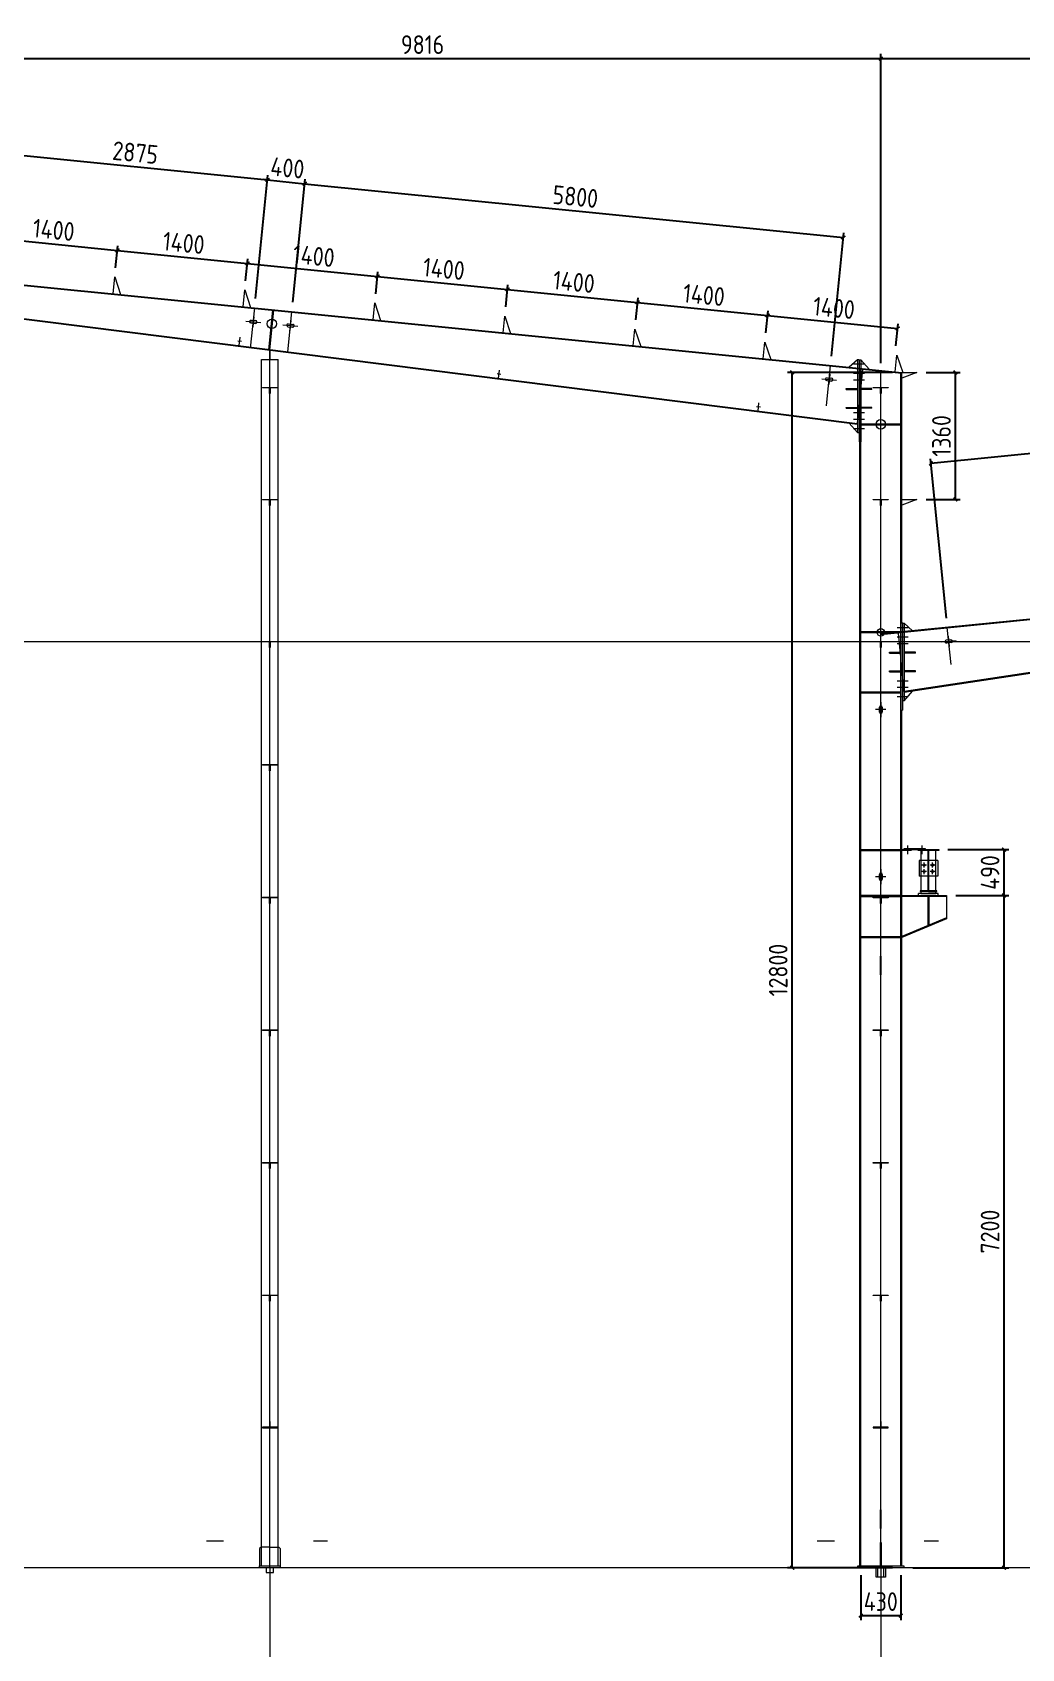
# Model space of a CAD drawing. Extents: x 485428 to 797698, y 56414 to 211814.
# Drawn here: x 633189 to 643786, y 92031 to 109339 of the extents above; entities that cross this region are included whole.
import ezdxf

# ---------------------------------------------------------------- set-up
doc = ezdxf.new("R2010")
doc.units = 0
doc.header["$LTSCALE"] = 1000
doc.header["$MEASUREMENT"] = 0
doc.layers.add('AXIS', color=3, linetype='Continuous')
doc.layers.add('DOTE', color=1, linetype='Continuous')
doc.styles.get("Standard").update_dxf_attribs({"font": 'gbenor.shx', "bigfont": 'gbcbig.shx'})
doc.dimstyles.get("Standard").update_dxf_attribs({"dimscale": 100, "dimtxt": 2, "dimasz": 0.4, "dimexe": 0.5, "dimexo": 1, "dimgap": 0.5, "dimtad": 1, "dimdec": 0, "dimzin": 0, "dimdsep": 46, "dimtxsty": 'Standard', "dimblk": 'ARCHTICK', "dimcen": 0.09, "dimadec": 0, "dimazin": 0, "dimtfac": 1, "dimtdec": 0, "dimtix": 1, "dimtmove": 2, "dimatfit": 3, "dimfxl": 1, "dimtolj": 1, "dimtzin": 0, "dimarcsym": 0})

# ---------------------------------------------------------------- blocks, each defined once
blk = doc.blocks.new('_ArchTick')
at = {"color": 0, "linetype": 'ByBlock', "const_width": 0.4}
blk.add_lwpolyline([(-0.5, -0.5), (0.5, 0.5)], dxfattribs=at)
blk = doc.blocks.new('*D115')
at = {"color": 3, "lineweight": -2}
for p, q in [((632461, 106799), (632461, 109107)), ((632461, 109057), (642277, 109057)), ((642277, 105797), (642277, 109107))]:
    blk.add_line(p, q, dxfattribs=at)
at = {"layer": 'Defpoints', "color": 0}
for p in [(642277, 109057), (632461, 106699), (642277, 105697)]:
    blk.add_point(p, dxfattribs=at)
at = {"color": 3, "lineweight": -2, "xscale": 40, "yscale": 40, "zscale": 40, "rotation": 180}
blk.add_blockref('_ArchTick', (632461, 109057), dxfattribs=at)
at = {"color": 3, "lineweight": -2, "xscale": 40, "yscale": 40, "zscale": 40}
blk.add_blockref('_ArchTick', (642277, 109057), dxfattribs=at)
at = {"color": 0, "lineweight": 15, "insert": (637369, 109207), "char_height": 200, "attachment_point": 5}
blk.add_mtext('\\A1;9816', dxfattribs=at)
blk = doc.blocks.new('*D116')
at = {"color": 3, "lineweight": -2}
for p, q in [((642277, 105797), (642277, 109107)), ((642277, 109057), (647303, 109057)), ((647303, 104197), (647303, 109107))]:
    blk.add_line(p, q, dxfattribs=at)
at = {"layer": 'Defpoints', "color": 0}
for p in [(647303, 109057), (642277, 105697), (647303, 104097)]:
    blk.add_point(p, dxfattribs=at)
at = {"color": 3, "lineweight": -2, "xscale": 40, "yscale": 40, "zscale": 40, "rotation": 180}
blk.add_blockref('_ArchTick', (642277, 109057), dxfattribs=at)
at = {"color": 3, "lineweight": -2, "xscale": 40, "yscale": 40, "zscale": 40}
blk.add_blockref('_ArchTick', (647303, 109057), dxfattribs=at)
at = {"color": 0, "lineweight": 15, "insert": (644790, 109207), "char_height": 200, "attachment_point": 5}
blk.add_mtext('\\A1;5026', dxfattribs=at)
blk = doc.blocks.new('*D216')
at = {"color": 3, "lineweight": -2}
for p, q in [((648055, 103573), (647884, 105280)), ((647889, 105230), (642814, 104723)), ((642980, 103065), (642809, 104773))]:
    blk.add_line(p, q, dxfattribs=at)
at = {"layer": 'Defpoints', "color": 0}
for p in [(642814, 104723), (648065, 103473), (642990, 102966)]:
    blk.add_point(p, dxfattribs=at)
at = {"color": 3, "lineweight": -2, "xscale": 40, "yscale": 40, "zscale": 40}
for p, rotation in [((647889, 105230), 5.710593137993198), ((642814, 104723), 185.7105931379932)]:
    blk.add_blockref('_ArchTick', p, dxfattribs=dict(at, rotation=rotation))
at = {"color": 0, "lineweight": 15, "insert": (645337, 105126), "char_height": 200, "attachment_point": 5, "rotation": 5.7106}
blk.add_mtext('\\A1;5100', dxfattribs=at)
blk = doc.blocks.new('*D237')
at = {"color": 3, "lineweight": -2}
for p, q in [((632688, 106958), (632712, 107193)), ((632707, 107143), (634100, 107004)), ((634081, 106818), (634105, 107054))]:
    blk.add_line(p, q, dxfattribs=at)
at = {"layer": 'Defpoints', "color": 0}
for p in [(634100, 107004), (632678, 106858), (634071, 106719)]:
    blk.add_point(p, dxfattribs=at)
at = {"color": 3, "lineweight": -2, "xscale": 40, "yscale": 40, "zscale": 40}
for p, rotation in [((632707, 107143), 174.2894068624248), ((634100, 107004), 354.2894068624249)]:
    blk.add_blockref('_ArchTick', p, dxfattribs=dict(at, rotation=rotation))
at = {"color": 0, "lineweight": 15, "insert": (633418, 107223), "char_height": 200, "attachment_point": 5, "rotation": 354.2894}
blk.add_mtext('\\A1;1400', dxfattribs=at)
blk = doc.blocks.new('*D238')
at = {"color": 3, "lineweight": -2}
for p, q in [((634081, 106818), (634105, 107054)), ((634100, 107004), (635493, 106865)), ((635474, 106679), (635498, 106914))]:
    blk.add_line(p, q, dxfattribs=at)
at = {"layer": 'Defpoints', "color": 0}
for p in [(635493, 106865), (634071, 106719), (635464, 106580)]:
    blk.add_point(p, dxfattribs=at)
at = {"color": 3, "lineweight": -2, "xscale": 40, "yscale": 40, "zscale": 40}
for p, rotation in [((634100, 107004), 174.2894068624248), ((635493, 106865), 354.2894068624249)]:
    blk.add_blockref('_ArchTick', p, dxfattribs=dict(at, rotation=rotation))
at = {"color": 0, "lineweight": 15, "insert": (634811, 107083), "char_height": 200, "attachment_point": 5, "rotation": 354.2894}
blk.add_mtext('\\A1;1400', dxfattribs=at)
blk = doc.blocks.new('*D239')
at = {"color": 3, "lineweight": -2}
for p, q in [((635474, 106679), (635498, 106914)), ((635493, 106865), (636886, 106725)), ((636867, 106540), (636891, 106775))]:
    blk.add_line(p, q, dxfattribs=at)
at = {"layer": 'Defpoints', "color": 0}
for p in [(636886, 106725), (635464, 106580), (636857, 106440)]:
    blk.add_point(p, dxfattribs=at)
at = {"color": 3, "lineweight": -2, "xscale": 40, "yscale": 40, "zscale": 40}
for p, rotation in [((635493, 106865), 174.2894068624248), ((636886, 106725), 354.2894068624249)]:
    blk.add_blockref('_ArchTick', p, dxfattribs=dict(at, rotation=rotation))
at = {"color": 0, "lineweight": 15, "insert": (636204, 106944), "char_height": 200, "attachment_point": 5, "rotation": 354.2894}
blk.add_mtext('\\A1;1400', dxfattribs=at)
blk = doc.blocks.new('*D240')
at = {"color": 3, "lineweight": -2}
for p, q in [((636867, 106540), (636891, 106775)), ((636886, 106725), (638279, 106586)), ((638260, 106400), (638284, 106636))]:
    blk.add_line(p, q, dxfattribs=at)
at = {"layer": 'Defpoints', "color": 0}
for p in [(638279, 106586), (636857, 106440), (638250, 106301)]:
    blk.add_point(p, dxfattribs=at)
at = {"color": 3, "lineweight": -2, "xscale": 40, "yscale": 40, "zscale": 40}
for p, rotation in [((636886, 106725), 174.2894068624248), ((638279, 106586), 354.2894068624249)]:
    blk.add_blockref('_ArchTick', p, dxfattribs=dict(at, rotation=rotation))
at = {"color": 0, "lineweight": 15, "insert": (637597, 106805), "char_height": 200, "attachment_point": 5, "rotation": 354.2894}
blk.add_mtext('\\A1;1400', dxfattribs=at)
blk = doc.blocks.new('*D241')
at = {"color": 3, "lineweight": -2}
for p, q in [((639653, 106261), (639677, 106496)), ((639672, 106447), (641065, 106307)), ((641046, 106122), (641070, 106357))]:
    blk.add_line(p, q, dxfattribs=at)
at = {"layer": 'Defpoints', "color": 0}
for p in [(641065, 106307), (639643, 106162), (641037, 106022)]:
    blk.add_point(p, dxfattribs=at)
at = {"color": 3, "lineweight": -2, "xscale": 40, "yscale": 40, "zscale": 40}
for p, rotation in [((639672, 106447), 174.2894068624248), ((641065, 106307), 354.2894068624249)]:
    blk.add_blockref('_ArchTick', p, dxfattribs=dict(at, rotation=rotation))
at = {"color": 0, "lineweight": 15, "insert": (640383, 106526), "char_height": 200, "attachment_point": 5, "rotation": 354.2894}
blk.add_mtext('\\A1;1400', dxfattribs=at)
blk = doc.blocks.new('*D242')
at = {"color": 3, "lineweight": -2}
for p, q in [((641046, 106122), (641070, 106357)), ((641065, 106307), (642458, 106168)), ((642440, 105983), (642463, 106218))]:
    blk.add_line(p, q, dxfattribs=at)
at = {"layer": 'Defpoints', "color": 0}
for p in [(642458, 106168), (641037, 106022), (642430, 105883)]:
    blk.add_point(p, dxfattribs=at)
at = {"color": 3, "lineweight": -2, "xscale": 40, "yscale": 40, "zscale": 40}
for p, rotation in [((641065, 106307), 174.2894068624248), ((642458, 106168), 354.2894068624249)]:
    blk.add_blockref('_ArchTick', p, dxfattribs=dict(at, rotation=rotation))
at = {"color": 0, "lineweight": 15, "insert": (641776, 106387), "char_height": 200, "attachment_point": 5, "rotation": 354.2894}
blk.add_mtext('\\A1;1400', dxfattribs=at)
blk = doc.blocks.new('*D229')
at = {"color": 3, "lineweight": -2}
for p, q in [((632738, 106953), (632852, 108094)), ((632847, 108044), (635708, 107758)), ((635581, 106488), (635713, 107808))]:
    blk.add_line(p, q, dxfattribs=at)
at = {"layer": 'Defpoints', "color": 0}
for p in [(635708, 107758), (632728, 106853), (635571, 106388)]:
    blk.add_point(p, dxfattribs=at)
at = {"color": 3, "lineweight": -2, "xscale": 40, "yscale": 40, "zscale": 40}
for p, rotation in [((632847, 108044), 174.2894068620063), ((635708, 107758), 354.2894068620063)]:
    blk.add_blockref('_ArchTick', p, dxfattribs=dict(at, rotation=rotation))
at = {"color": 0, "lineweight": 15, "insert": (634292, 108050), "char_height": 200, "attachment_point": 5, "rotation": 354.2894}
blk.add_mtext('\\A1;2875', dxfattribs=at)
blk = doc.blocks.new('*D230')
at = {"color": 3, "lineweight": -2}
for p, q in [((635581, 106488), (635713, 107808)), ((635708, 107758), (635668, 107762)), ((635708, 107758), (636106, 107718)), ((635979, 106448), (636111, 107768)), ((636106, 107718), (636145, 107714))]:
    blk.add_line(p, q, dxfattribs=at)
at = {"layer": 'Defpoints', "color": 0}
for p in [(636106, 107718), (635571, 106388), (635969, 106348)]:
    blk.add_point(p, dxfattribs=at)
at = {"color": 3, "lineweight": -2, "xscale": 40, "yscale": 40, "zscale": 40}
for p, rotation in [((635708, 107758), 354.2894068620063), ((636106, 107718), 174.2894068620063)]:
    blk.add_blockref('_ArchTick', p, dxfattribs=dict(at, rotation=rotation))
at = {"color": 0, "lineweight": 15, "insert": (635922, 107887), "char_height": 200, "attachment_point": 5, "rotation": 354.2894}
blk.add_mtext('\\A1;400', dxfattribs=at)
blk = doc.blocks.new('*D231')
at = {"color": 3, "lineweight": -2}
for p, q in [((635979, 106448), (636111, 107768)), ((636106, 107718), (641877, 107141)), ((641750, 105871), (641882, 107191))]:
    blk.add_line(p, q, dxfattribs=at)
at = {"layer": 'Defpoints', "color": 0}
for p in [(641877, 107141), (635969, 106348), (641740, 105771)]:
    blk.add_point(p, dxfattribs=at)
at = {"color": 3, "lineweight": -2, "xscale": 40, "yscale": 40, "zscale": 40}
for p, rotation in [((636106, 107718), 174.2894068620063), ((641877, 107141), 354.2894068620063)]:
    blk.add_blockref('_ArchTick', p, dxfattribs=dict(at, rotation=rotation))
at = {"color": 0, "lineweight": 15, "insert": (639006, 107579), "char_height": 200, "attachment_point": 5, "rotation": 354.2894}
blk.add_mtext('\\A1;5800', dxfattribs=at)
blk = doc.blocks.new('*D251')
at = {"color": 3, "lineweight": -2}
for p, q in [((638260, 106400), (638284, 106636)), ((638279, 106586), (639672, 106447)), ((639653, 106261), (639677, 106496))]:
    blk.add_line(p, q, dxfattribs=at)
at = {"layer": 'Defpoints', "color": 0}
for p in [(639672, 106447), (638250, 106301), (639643, 106162)]:
    blk.add_point(p, dxfattribs=at)
at = {"color": 3, "lineweight": -2, "xscale": 40, "yscale": 40, "zscale": 40}
for p, rotation in [((638279, 106586), 174.2894068624248), ((639672, 106447), 354.2894068624249)]:
    blk.add_blockref('_ArchTick', p, dxfattribs=dict(at, rotation=rotation))
at = {"color": 0, "lineweight": 15, "insert": (638990, 106666), "char_height": 200, "attachment_point": 5, "rotation": 354.2894}
blk.add_mtext('\\A1;1400', dxfattribs=at)
blk = doc.blocks.new('*D254')
at = {"color": 3, "lineweight": -2}
for p, q in [((642402, 105697), (641278, 105697)), ((641328, 92897), (641328, 105697)), ((642402, 92897), (641278, 92897))]:
    blk.add_line(p, q, dxfattribs=at)
at = {"layer": 'Defpoints', "color": 0}
for p in [(641328, 105697), (642502, 105697), (642502, 92897)]:
    blk.add_point(p, dxfattribs=at)
at = {"color": 3, "lineweight": -2, "xscale": 40, "yscale": 40, "zscale": 40}
for p, rotation in [((641328, 105697), 90), ((641328, 92897), 270)]:
    blk.add_blockref('_ArchTick', p, dxfattribs=dict(at, rotation=rotation))
at = {"color": 0, "lineweight": 15, "insert": (641178, 99297), "char_height": 200, "attachment_point": 5, "rotation": 90}
blk.add_mtext('\\A1;12800', dxfattribs=at)
blk = doc.blocks.new('*D252')
at = {"color": 3, "lineweight": -2}
for p, q in [((643082, 100097), (643648, 100097)), ((643598, 92897), (643598, 100097)), ((642622, 92897), (643648, 92897))]:
    blk.add_line(p, q, dxfattribs=at)
at = {"layer": 'Defpoints', "color": 0}
for p in [(642982, 100097), (643598, 100097), (642522, 92897)]:
    blk.add_point(p, dxfattribs=at)
at = {"color": 3, "lineweight": -2, "xscale": 40, "yscale": 40, "zscale": 40}
for p, rotation in [((643598, 100097), 90), ((643598, 92897), 270)]:
    blk.add_blockref('_ArchTick', p, dxfattribs=dict(at, rotation=rotation))
at = {"color": 0, "lineweight": 15, "insert": (643448, 96497), "char_height": 200, "attachment_point": 5, "rotation": 90}
blk.add_mtext('\\A1;7200', dxfattribs=at)
blk = doc.blocks.new('*D253')
at = {"color": 3, "lineweight": -2}
for p, q in [((642997, 100587), (643648, 100587)), ((643598, 100097), (643598, 100587)), ((643082, 100097), (643648, 100097))]:
    blk.add_line(p, q, dxfattribs=at)
at = {"layer": 'Defpoints', "color": 0}
for p in [(642897, 100587), (643598, 100587), (642982, 100097)]:
    blk.add_point(p, dxfattribs=at)
at = {"color": 3, "lineweight": -2, "xscale": 40, "yscale": 40, "zscale": 40}
for p, rotation in [((643598, 100587), 90), ((643598, 100097), 270)]:
    blk.add_blockref('_ArchTick', p, dxfattribs=dict(at, rotation=rotation))
at = {"color": 0, "lineweight": 15, "insert": (643448, 100342), "char_height": 200, "attachment_point": 5, "rotation": 90}
blk.add_mtext('\\A1;490', dxfattribs=at)
blk = doc.blocks.new('*D381')
at = {"color": 0, "lineweight": -2}
for p, q in [((642062, 92817), (642062, 92335)), ((642492, 92817), (642492, 92335)), ((642062, 92385), (642492, 92385))]:
    blk.add_line(p, q, dxfattribs=at)
at = {"layer": 'Defpoints', "color": 0}
for p in [(642062, 92917), (642492, 92917), (642492, 92385)]:
    blk.add_point(p, dxfattribs=at)
at = {"color": 0, "lineweight": -2, "xscale": 40, "yscale": 40, "zscale": 40, "rotation": 180}
blk.add_blockref('_ArchTick', (642062, 92385), dxfattribs=at)
at = {"color": 0, "lineweight": -2, "xscale": 40, "yscale": 40, "zscale": 40}
blk.add_blockref('_ArchTick', (642492, 92385), dxfattribs=at)
at = {"color": 0, "lineweight": 15, "insert": (642277, 92535), "char_height": 200, "attachment_point": 5}
blk.add_mtext('\\A1;430', dxfattribs=at)
blk = doc.blocks.new('*D3279')
at = {"color": 3, "lineweight": -2}
for p, q in [((642762, 105697), (643127, 105697)), ((643077, 104337), (643077, 105697)), ((642762, 104337), (643127, 104337))]:
    blk.add_line(p, q, dxfattribs=at)
at = {"layer": 'Defpoints', "color": 0}
for p in [(642662, 105697), (643077, 105697), (642662, 104337)]:
    blk.add_point(p, dxfattribs=at)
at = {"color": 3, "lineweight": -2, "xscale": 40, "yscale": 40, "zscale": 40}
for p, rotation in [((643077, 105697), 90), ((643077, 104337), 270)]:
    blk.add_blockref('_ArchTick', p, dxfattribs=dict(at, rotation=rotation))
at = {"color": 0, "lineweight": 15, "insert": (642927, 105017), "char_height": 200, "attachment_point": 5, "rotation": 90}
blk.add_mtext('\\A1;1360', dxfattribs=at)

msp = doc.modelspace()

# ---------------------------------------------------------------- linework, layer by layer
at = {"lineweight": 15}
for p, q in [((632460.5, 106691), (642044.3, 105734.7)), ((632461.3, 106699), (642044.3, 105742.8)), ((632381.1, 106365.9), (642027.3, 105149.5)), ((632479.3, 106345.4), (642026.3, 105141.6)), ((635560.9, 106293.5), (635549.9, 106184.1)), ((635475.8, 106246.8), (635635, 106230.8)), ((635529, 106226.4), (635578.8, 106221.4)), ((635532, 106256.2), (635581.7, 106251.2)), ((635873.8, 106207), (636033, 106191)), ((635927, 106186.6), (635976.8, 106181.6)), ((635930, 106216.4), (635979.8, 106211.4)), ((635958.9, 106253.7), (635947.9, 106144.3)), ((635389.9, 106036.1), (635429.6, 106031)), ((635643.3, 105835.1), (635823.3, 105835.1)), ((638168.7, 105684.9), (638208.4, 105679.9)), ((641645, 105629.8), (641804.2, 105613.9)), ((641698.2, 105609.4), (641748, 105604.5)), ((641701.2, 105639.3), (641751, 105634.3)), ((641730.1, 105676.6), (641719.1, 105567.2)), ((642042.3, 105743), (642502.3, 105697)), ((642042.3, 105734.9), (642502.3, 105688.9)), ((640947.6, 105333.7), (640987.3, 105328.7)), ((647270.4, 103395), (642277.3, 102897)), ((647271.4, 103385), (642278.3, 102887)), ((647304.3, 103006.4), (642526.8, 102278.7)), ((647305.3, 102996.5), (642528.3, 102268.8)), ((629269.3, 102817), (666274.7, 102817)), ((643084.3, 102824.3), (642925.1, 102808.4)), ((643028.1, 102833.8), (642978.4, 102828.8)), ((642999.3, 102871.1), (643010.2, 102761.6)), ((643031.1, 102803.9), (642981.4, 102798.9)), ((642277.3, 102165.7), (642277.3, 102005.7)), ((642332.3, 102085.7), (642222.3, 102085.7)), ((642262.3, 102085.7), (642262.3, 102110.7)), ((642262.3, 102060.7), (642262.3, 102085.7)), ((642292.3, 102110.7), (642292.3, 102060.7)), ((642062.3, 100587), (642502.3, 100587)), ((642062.3, 100577), (642502.3, 100577)), ((642502.3, 100587), (642602.3, 100587)), ((642602.3, 100577), (642502.3, 100577)), ((642757.3, 100597), (642522.3, 100597)), ((642522.3, 100597), (642522.3, 100587)), ((642522.3, 100587), (642752.3, 100587)), ((642562.3, 100631), (642562.3, 100537)), ((642602.3, 100587), (642602.3, 100577)), ((642677.3, 100577), (642677.3, 100587)), ((642677.3, 100587), (642787.3, 100587)), ((642897.3, 100577), (642677.3, 100577)), ((642707.3, 100582), (642707.3, 100117)), ((642707.3, 100582), (642867.3, 100582)), ((642717.3, 100631), (642717.3, 100537)), ((642717.3, 100587), (642717.3, 100597)), ((642757.3, 100587), (642757.3, 100597)), ((642784.3, 100145), (642784.3, 100577)), ((642787.3, 100587), (642897.3, 100587)), ((642790.3, 100145), (642790.3, 100577)), ((642867.3, 100117), (642867.3, 100582)), ((642897.3, 100587), (642897.3, 100577)), ((642887.3, 100472), (642687.3, 100472)), ((642687.3, 100472), (642687.3, 100302)), ((642768.2, 100422), (642716.2, 100422)), ((642742.2, 100396), (642742.2, 100448)), ((642858.3, 100422), (642806.3, 100422)), ((642832.3, 100396), (642832.3, 100448)), ((642887.3, 100472), (642887.3, 100302)), ((642332.3, 100297), (642222.3, 100297)), ((642262.3, 100297), (642262.3, 100322)), ((642262.3, 100272), (642262.3, 100297)), ((642277.3, 100377), (642277.3, 100217)), ((642292.3, 100322), (642292.3, 100272)), ((642887.3, 100302), (642687.3, 100302)), ((642768.2, 100352), (642716.2, 100352)), ((642742.2, 100326), (642742.2, 100378)), ((642858.2, 100352), (642806.2, 100352)), ((642832.2, 100326), (642832.2, 100378)), ((642502.3, 100097), (642062.3, 100097)), ((642062.3, 100097), (642492.3, 100097)), ((642062.3, 100087), (642492.3, 100087)), ((642062.3, 100085), (642492.3, 100085)), ((642502.3, 100097), (642982.3, 100097)), ((642502.3, 100087), (642982.3, 100087)), ((642892.3, 100117), (642682.3, 100117)), ((642682.3, 100097), (642682.3, 100117)), ((642877.3, 100145), (642697.3, 100145)), ((642697.3, 100145), (642697.3, 100137)), ((642867.3, 100137), (642697.3, 100137)), ((642707.3, 100117), (642867.3, 100117)), ((642782.3, 100087), (642782.3, 99774.5)), ((642787.3, 100137), (642877.3, 100137)), ((642792.3, 100087), (642792.3, 99778.6)), ((642877.3, 100137), (642877.3, 100145)), ((642892.3, 100097), (642892.3, 100117)), ((642982.3, 100097), (642982.3, 99847)), ((642982.3, 99857.8), (642502.3, 99657.8)), ((642982.3, 99847), (642502.3, 99647)), ((642062.3, 99657), (642492.3, 99657)), ((642062.3, 99647), (642492.3, 99647)), ((635052.9, 93187.3), (635236.8, 93187.3)), ((636198.9, 93187.3), (636351.8, 93187.3)), ((641596.9, 93187.3), (641780.8, 93187.3)), ((642742.9, 93187.3), (642895.8, 93187.3)), ((666328.3, 92897), (622645.3, 92897)), ((642227.3, 92897), (642327.3, 92897))]:
    msp.add_line(p, q, dxfattribs=at)
at = {"color": 2, "lineweight": 15}
for p, q in [((634053.4, 106539.8), (634071.3, 106718.9)), ((634053.4, 106539.8), (634071.3, 106718.9)), ((634071.3, 106718.9), (634133, 106531.8)), ((635446.4, 106400.4), (635464.3, 106579.6)), ((635446.4, 106400.4), (635464.3, 106579.6)), ((635464.3, 106579.6), (635526, 106392.5)), ((635721.3, 105935.6), (635764.6, 106368.6)), ((635731.3, 105934.6), (635774.6, 106367.6)), ((636839.5, 106261.1), (636857.4, 106440.3)), ((636839.5, 106261.1), (636857.4, 106440.3)), ((636857.4, 106440.3), (636919.1, 106253.2)), ((638232.5, 106121.8), (638250.4, 106300.9)), ((638232.5, 106121.8), (638250.4, 106300.9)), ((638250.4, 106300.9), (638312.1, 106113.9)), ((639625.6, 105982.5), (639643.5, 106161.6)), ((639625.6, 105982.5), (639643.5, 106161.6)), ((639643.5, 106161.6), (639705.2, 105974.6)), ((635404.8, 105983.8), (635413.7, 106073.4)), ((635733.3, 105935.1), (635733.3, 105835.1)), ((641018.6, 105843.2), (641036.5, 106022.3)), ((641018.6, 105843.2), (641036.5, 106022.3)), ((641036.5, 106022.3), (641098.2, 105835.3)), ((642026.3, 105833), (641938.4, 105753.4)), ((641986.3, 105788), (642102.3, 105788)), ((642026.3, 105833), (642026.3, 105053)), ((642042.3, 105833), (642026.3, 105833)), ((642042.3, 105833), (642062.3, 105833)), ((642044.3, 105833), (642044.3, 104953)), ((642062.3, 105833), (642062.3, 104953)), ((642062.3, 105833), (642153.9, 105731.8)), ((642432.7, 105703.9), (642450.6, 105883)), ((642432.7, 105703.9), (642450.6, 105883)), ((642432.7, 105703.9), (642450.6, 105883)), ((642450.6, 105883), (642512.3, 105696)), ((638183.6, 105632.6), (638192.6, 105722.2)), ((641986.3, 105688), (642102.3, 105688)), ((641986.3, 105618), (642102.3, 105618)), ((642502.3, 105697), (642662.3, 105697)), ((642662.3, 105697), (642502.3, 105637)), ((635653.3, 105531), (635653.3, 105537)), ((635653.3, 105537), (635733.3, 105537)), ((635813.3, 105531), (635653.3, 105531)), ((635730.3, 105471), (635730.3, 105531)), ((635730.3, 105531), (635736.3, 105531)), ((635733.3, 105471), (635730.3, 105471)), ((635733.3, 105537), (635813.3, 105537)), ((635736.3, 105471), (635733.3, 105471)), ((635736.3, 105531), (635736.3, 105471)), ((635813.3, 105537), (635813.3, 105531)), ((641906.3, 105513), (641906.3, 105523)), ((641906.3, 105523), (642026.3, 105523)), ((641906.3, 105513), (642026.3, 105513)), ((642182.3, 105523), (642062.3, 105523)), ((642182.3, 105513), (642062.3, 105513)), ((642182.3, 105513), (642182.3, 105523)), ((642197.3, 105531), (642197.3, 105537)), ((642197.3, 105537), (642277.3, 105537)), ((642357.3, 105531), (642197.3, 105531)), ((642274.3, 105471), (642274.3, 105531)), ((642274.3, 105531), (642280.3, 105531)), ((642277.3, 105471), (642274.3, 105471)), ((642277.3, 105537), (642357.3, 105537)), ((642277.3, 105537), (642357.3, 105537)), ((642280.3, 105471), (642277.3, 105471)), ((642280.3, 105531), (642280.3, 105471)), ((642357.3, 105537), (642357.3, 105531)), ((640962.5, 105281.4), (640971.4, 105371)), ((641906.3, 105313), (641906.3, 105323)), ((641906.3, 105323), (642026.3, 105323)), ((641906.3, 105313), (642026.3, 105313)), ((641986.3, 105268), (642102.3, 105268)), ((642182.3, 105323), (642062.3, 105323)), ((642182.3, 105313), (642062.3, 105313)), ((642182.3, 105313), (642182.3, 105323)), ((641938.4, 105152.7), (642026.3, 105053)), ((641986.3, 105198), (642102.3, 105198)), ((641986.3, 105098), (642102.3, 105098)), ((642062.3, 105145), (642492.3, 105145)), ((642062.3, 105137), (642492.3, 105137)), ((642026.3, 105053), (642044.3, 105053)), ((642062.3, 104953), (642044.3, 104953)), ((635653.3, 104331), (635653.3, 104337)), ((635653.3, 104337), (635733.3, 104337)), ((635813.3, 104331), (635653.3, 104331)), ((635730.3, 104271), (635730.3, 104331)), ((635730.3, 104331), (635736.3, 104331)), ((635733.3, 104271), (635730.3, 104271)), ((635733.3, 104337), (635813.3, 104337)), ((635736.3, 104271), (635733.3, 104271)), ((635736.3, 104331), (635736.3, 104271)), ((635813.3, 104337), (635813.3, 104331)), ((642197.3, 104331), (642197.3, 104337)), ((642197.3, 104337), (642277.3, 104337)), ((642357.3, 104331), (642197.3, 104331)), ((642274.3, 104271), (642274.3, 104331)), ((642274.3, 104331), (642280.3, 104331)), ((642277.3, 104271), (642274.3, 104271)), ((642277.3, 104337), (642357.3, 104337)), ((642280.3, 104271), (642277.3, 104271)), ((642280.3, 104331), (642280.3, 104271)), ((642357.3, 104337), (642357.3, 104331)), ((642502.3, 104337), (642662.3, 104337)), ((642502.3, 104337), (642662.3, 104337)), ((642662.3, 104337), (642502.3, 104277)), ((642512.3, 103010.5), (642492.3, 103010.5)), ((642492.3, 103010.5), (642492.3, 102080.5)), ((642510.3, 103010.5), (642510.3, 102080.5)), ((642512.3, 103010.5), (642528.3, 103010.5)), ((642528.3, 103010.5), (642528.3, 102180.5)), ((642528.3, 103010.5), (642616.3, 102930.9)), ((635653.3, 102811), (635653.3, 102817)), ((635653.3, 102817), (635733.3, 102817)), ((635813.3, 102811), (635653.3, 102811)), ((635730.3, 102751), (635730.3, 102811)), ((635730.3, 102811), (635736.3, 102811)), ((635733.3, 102817), (635813.3, 102817)), ((635733.3, 102817), (635813.3, 102817)), ((635736.3, 102811), (635736.3, 102751)), ((635813.3, 102817), (635813.3, 102811)), ((642492.3, 102918.4), (642052.3, 102918.4)), ((642492.3, 102908.4), (642052.3, 102908.4)), ((642197.3, 102811), (642197.3, 102817)), ((642197.3, 102817), (642277.3, 102817)), ((642197.3, 102817), (642277.3, 102817)), ((642357.3, 102811), (642197.3, 102811)), ((642274.3, 102751), (642274.3, 102811)), ((642274.3, 102811), (642280.3, 102811)), ((642277.3, 102817), (642357.3, 102817)), ((642280.3, 102811), (642280.3, 102751)), ((642357.3, 102817), (642357.3, 102811)), ((642454.3, 102965.5), (642570.3, 102965.5)), ((642454.3, 102865.5), (642570.3, 102865.5)), ((635733.3, 102751), (635730.3, 102751)), ((635736.3, 102751), (635733.3, 102751)), ((642277.3, 102751), (642274.3, 102751)), ((642280.3, 102751), (642277.3, 102751)), ((642372.3, 102690.5), (642372.3, 102700.5)), ((642372.3, 102700.5), (642492.3, 102700.5)), ((642372.3, 102690.5), (642492.3, 102690.5)), ((642454.3, 102795.5), (642570.3, 102795.5)), ((642648.3, 102700.5), (642528.3, 102700.5)), ((642648.3, 102690.5), (642528.3, 102690.5)), ((642648.3, 102690.5), (642648.3, 102700.5)), ((642372.3, 102490.5), (642372.3, 102500.5)), ((642372.3, 102500.5), (642492.3, 102500.5)), ((642372.3, 102490.5), (642492.3, 102490.5)), ((642648.3, 102500.5), (642528.3, 102500.5)), ((642648.3, 102490.5), (642528.3, 102490.5)), ((642648.3, 102490.5), (642648.3, 102500.5)), ((642454.3, 102395.5), (642570.3, 102395.5)), ((642454.3, 102325.5), (642570.3, 102325.5)), ((642492.3, 102273.4), (642052.3, 102273.4)), ((642492.3, 102263.3), (642052.3, 102263.3)), ((642454.3, 102225.5), (642570.3, 102225.5)), ((642528.3, 102180.5), (642510.3, 102180.5)), ((642528.3, 102180.5), (642615.7, 102282.2)), ((642492.3, 102080.5), (642510.3, 102080.5)), ((635653.3, 101491), (635653.3, 101497)), ((635653.3, 101497), (635733.3, 101497)), ((635813.3, 101491), (635653.3, 101491)), ((635730.3, 101431), (635730.3, 101491)), ((635730.3, 101491), (635736.3, 101491)), ((635733.3, 101431), (635730.3, 101431)), ((635733.3, 101497), (635813.3, 101497)), ((635736.3, 101431), (635733.3, 101431)), ((635736.3, 101491), (635736.3, 101431)), ((635813.3, 101497), (635813.3, 101491)), ((635653.3, 100071), (635653.3, 100077)), ((635653.3, 100077), (635733.3, 100077)), ((635813.3, 100071), (635653.3, 100071)), ((635730.3, 100011), (635730.3, 100071)), ((635730.3, 100071), (635736.3, 100071)), ((635733.3, 100077), (635813.3, 100077)), ((635736.3, 100071), (635736.3, 100011)), ((635813.3, 100077), (635813.3, 100071)), ((642197.3, 100071), (642197.3, 100077)), ((642197.3, 100077), (642277.3, 100077)), ((642357.3, 100071), (642197.3, 100071)), ((642274.3, 100011), (642274.3, 100071)), ((642274.3, 100071), (642280.3, 100071)), ((642277.3, 100077), (642357.3, 100077)), ((642280.3, 100071), (642280.3, 100011)), ((642357.3, 100077), (642357.3, 100071)), ((635733.3, 100011), (635730.3, 100011)), ((635736.3, 100011), (635733.3, 100011)), ((642277.3, 100011), (642274.3, 100011)), ((642280.3, 100011), (642277.3, 100011)), ((642273.3, 99247), (642273.3, 99447)), ((642273.3, 99447), (642281.3, 99447)), ((642281.3, 99247), (642281.3, 99447)), ((642281.3, 99247), (642273.3, 99247)), ((635653.3, 98651), (635653.3, 98657)), ((635653.3, 98657), (635733.3, 98657)), ((635733.3, 98657), (635813.3, 98657)), ((635813.3, 98657), (635813.3, 98651)), ((642197.3, 98651), (642197.3, 98657)), ((642197.3, 98657), (642277.3, 98657)), ((642277.3, 98657), (642357.3, 98657)), ((642357.3, 98657), (642357.3, 98651)), ((635813.3, 98651), (635653.3, 98651)), ((635730.3, 98591), (635730.3, 98651)), ((635730.3, 98651), (635736.3, 98651)), ((635733.3, 98591), (635730.3, 98591)), ((635736.3, 98591), (635733.3, 98591)), ((635736.3, 98651), (635736.3, 98591)), ((642357.3, 98651), (642197.3, 98651)), ((642274.3, 98591), (642274.3, 98651)), ((642274.3, 98651), (642280.3, 98651)), ((642277.3, 98591), (642274.3, 98591)), ((642280.3, 98591), (642277.3, 98591)), ((642280.3, 98651), (642280.3, 98591)), ((635653.3, 97231), (635653.3, 97237)), ((635653.3, 97237), (635733.3, 97237)), ((635813.3, 97231), (635653.3, 97231)), ((635730.3, 97171), (635730.3, 97231)), ((635730.3, 97231), (635736.3, 97231)), ((635733.3, 97171), (635730.3, 97171)), ((635733.3, 97237), (635813.3, 97237)), ((635736.3, 97171), (635733.3, 97171)), ((635736.3, 97231), (635736.3, 97171)), ((635813.3, 97237), (635813.3, 97231)), ((642197.3, 97231), (642197.3, 97237)), ((642197.3, 97237), (642277.3, 97237)), ((642357.3, 97231), (642197.3, 97231)), ((642274.3, 97171), (642274.3, 97231)), ((642274.3, 97231), (642280.3, 97231)), ((642277.3, 97171), (642274.3, 97171)), ((642277.3, 97237), (642357.3, 97237)), ((642280.3, 97171), (642277.3, 97171)), ((642280.3, 97231), (642280.3, 97171)), ((642357.3, 97237), (642357.3, 97231)), ((635653.3, 95811), (635653.3, 95817)), ((635653.3, 95817), (635733.3, 95817)), ((635813.3, 95811), (635653.3, 95811)), ((635730.3, 95751), (635730.3, 95811)), ((635730.3, 95811), (635736.3, 95811)), ((635733.3, 95751), (635730.3, 95751)), ((635733.3, 95817), (635813.3, 95817)), ((635736.3, 95751), (635733.3, 95751)), ((635736.3, 95811), (635736.3, 95751)), ((635813.3, 95817), (635813.3, 95811)), ((642197.3, 95811), (642197.3, 95817)), ((642197.3, 95817), (642277.3, 95817)), ((642357.3, 95811), (642197.3, 95811)), ((642274.3, 95751), (642274.3, 95811)), ((642274.3, 95811), (642280.3, 95811)), ((642277.3, 95751), (642274.3, 95751)), ((642277.3, 95817), (642357.3, 95817)), ((642280.3, 95751), (642277.3, 95751)), ((642280.3, 95811), (642280.3, 95751)), ((642357.3, 95817), (642357.3, 95811)), ((635813.3, 94403), (635653.3, 94403)), ((635653.3, 94403), (635653.3, 94397)), ((635653.3, 94397), (635733.3, 94397)), ((635733.3, 94463), (635730.3, 94463)), ((635730.3, 94463), (635730.3, 94403)), ((635730.3, 94403), (635736.3, 94403)), ((635736.3, 94463), (635733.3, 94463)), ((635733.3, 94397), (635813.3, 94397)), ((635736.3, 94403), (635736.3, 94463)), ((635813.3, 94397), (635813.3, 94403)), ((642357.3, 94403), (642197.3, 94403)), ((642197.3, 94403), (642197.3, 94397)), ((642197.3, 94397), (642277.3, 94397)), ((642277.3, 94463), (642274.3, 94463)), ((642274.3, 94463), (642274.3, 94403)), ((642274.3, 94403), (642280.3, 94403)), ((642280.3, 94463), (642277.3, 94463)), ((642277.3, 94397), (642357.3, 94397)), ((642280.3, 94403), (642280.3, 94463)), ((642357.3, 94397), (642357.3, 94403)), ((642273.3, 93317), (642273.3, 93517)), ((642273.3, 93517), (642281.3, 93517)), ((642281.3, 93317), (642281.3, 93517)), ((642281.3, 93317), (642273.3, 93317)), ((635638.3, 93117), (635623.3, 93102)), ((635733.3, 93117), (635638.3, 93117)), ((635733.3, 93117), (635828.3, 93117)), ((635828.3, 93117), (635843.3, 93102)), ((642277.3, 93167), (642272.3, 93167)), ((642272.3, 93167), (642272.3, 92917)), ((642277.3, 93167), (642282.3, 93167)), ((642282.3, 93167), (642282.3, 92917)), ((635623.3, 93102), (635623.3, 92917)), ((635843.3, 93102), (635843.3, 92917)), ((635623.3, 92897), (635623.3, 92917)), ((635623.3, 92917), (635843.3, 92917)), ((635843.3, 92897), (635623.3, 92897)), ((635843.3, 92917), (635843.3, 92897)), ((642032.3, 92897), (642032.3, 92917)), ((642032.3, 92917), (642522.3, 92917)), ((642522.3, 92897), (642032.3, 92897)), ((642522.3, 92917), (642522.3, 92897))]:
    msp.add_line(p, q, dxfattribs=at)
at = {"color": 1, "lineweight": 15}
for p, q in [((635527.3, 105955), (635570.6, 106388)), ((635726.3, 105935.1), (635769.6, 106368.1)), ((635925.3, 105915.2), (635968.6, 106348.2)), ((641696.5, 105338.1), (641739.8, 105771.1)), ((642026.3, 105149.6), (642084.4, 105730.7)), ((642528.3, 102278.9), (642465.8, 102905.7)), ((643029.6, 102567.6), (642989.8, 102965.6)), ((642787.3, 100587), (642787.3, 100137)), ((642787.3, 100087), (642787.3, 99776.5)), ((635693.3, 92897), (635693.3, 92847)), ((635693.3, 92847), (635773.3, 92847)), ((635773.3, 92847), (635773.3, 92897)), ((642227.3, 92797), (642227.3, 92897)), ((642327.3, 92797), (642227.3, 92797)), ((642247.3, 92797), (642247.3, 92897)), ((642307.3, 92897), (642307.3, 92797)), ((642327.3, 92897), (642327.3, 92797))]:
    msp.add_line(p, q, dxfattribs=at)
at = {"lineweight": 15}
for centre, radius in [((635754.6, 106217.8), 51.1), ((642277.3, 105141.3), 51.3), ((642277.3, 102913.2), 40.1), ((642742.3, 100422), 11), ((642832.3, 100422), 11), ((642742.3, 100352), 11), ((642832.3, 100352), 11)]:
    msp.add_circle(centre, radius, dxfattribs=at)
for centre, start, end in [((635530.5, 106241.3), 84.28941, 264.28941), ((635580.3, 106236.3), 264.28941, 84.28941), ((635928.5, 106201.5), 84.28941, 264.28941), ((635978.3, 106196.5), 264.28941, 84.28941), ((641699.7, 105624.4), 84.28941, 264.28941), ((641749.5, 105619.4), 264.28941, 84.28941), ((642979.9, 102813.9), 95.71059, 275.71059), ((643029.6, 102818.8), 275.71059, 95.71059), ((642277.3, 102110.7), 0, 180), ((642277.3, 102060.7), 180, 0), ((642277.3, 100322), 0, 180), ((642277.3, 100272), 180, 0)]:
    msp.add_arc(centre, 15, start, end, dxfattribs=at)
at = {"layer": 'AXIS', "lineweight": 15}
for p, q in [((635733.3, 92897), (635733.3, 88897)), ((642277.3, 92897), (642277.3, 88897))]:
    msp.add_line(p, q, dxfattribs=at)
at = {"layer": 'DOTE', "lineweight": 15}
for p, q in [((635733.3, 92897), (635733.3, 105935.1)), ((642277.3, 92897), (642277.3, 105697))]:
    msp.add_line(p, q, dxfattribs=at)
at = {"layer": 'DOTE', "color": 0, "lineweight": 15}
for p, q in [((635643.3, 92917), (635643.3, 105835.1)), ((635823.3, 92917), (635823.3, 105835.1)), ((642062.3, 92917), (642062.3, 105741)), ((642492.3, 92917), (642492.3, 105689.9)), ((642502.3, 103010.5), (642502.3, 105697)), ((642052.3, 92917), (642052.3, 104953)), ((642502.3, 92917), (642502.3, 102080.5))]:
    msp.add_line(p, q, dxfattribs=at)

# ---------------------------------------------------------------- dimensions: what is measured, and where the dimension line sits
at = {"lineweight": 15}
for base, p1, p2, picture, middle in [((642277.3, 109057.4), (632461.3, 106699), (642277.3, 105697), '*D115', (637369.3, 109207.4)), ((647303.3, 109057.4), (642277.3, 105697), (647303.3, 104097), '*D116', (644790.3, 109207.4))]:
    dim = msp.add_linear_dim(base=base, p1=p1, p2=p2, dimstyle='Standard', override={"dimclrd": 3, "dimclre": 3}, dxfattribs=at)
    dim.commit()
    dim.dimension.update_dxf_attribs({"geometry": picture, "text_midpoint": middle})
for base, p1, p2, angle, picture, middle in [((635707.6, 107758), (632728, 106853.2), (635570.6, 106388), 174.28941, '*D229', (634292.3, 108050.3)), ((636105.6, 107718.2), (635570.6, 106388), (635968.6, 106348.2), 174.28941, '*D230', (635921.5, 107887.3)), ((641876.8, 107141), (635968.6, 106348.2), (641739.8, 105771.1), 174.28941, '*D231', (639006.2, 107578.9)), ((634099.8, 107003.8), (632678.2, 106858.2), (634071.3, 106718.9), 174.28941, '*D237', (633418.2, 107222.8)), ((635492.8, 106864.5), (634071.3, 106718.9), (635464.3, 106579.6), 174.28941, '*D238', (634811.2, 107083.5)), ((636885.9, 106725.2), (635464.3, 106579.6), (636857.4, 106440.3), 174.28941, '*D239', (636204.3, 106944.1)), ((638278.9, 106585.9), (636857.4, 106440.3), (638250.4, 106300.9), 174.28941, '*D240', (637597.3, 106804.8)), ((639672, 106446.6), (638250.4, 106300.9), (639643.5, 106161.6), 174.28941, '*D251', (638990.4, 106665.5)), ((641065, 106307.3), (639643.5, 106161.6), (641036.5, 106022.3), 174.28941, '*D241', (640383.4, 106526.2)), ((642458.1, 106168), (641036.5, 106022.3), (642429.6, 105883), 174.28941, '*D242', (641776.5, 106386.9)), ((643077.1, 105697), (642662.3, 104337), (642662.3, 105697), 90, '*D3279', (642927.1, 105017)), ((642814.1, 104722.9), (648064.5, 103473.1), (642989.8, 102965.6), 5.71059, '*D216', (645336.5, 105125.9)), ((643597.6, 100587), (642982.3, 100097), (642897.3, 100587), 90, '*D253', (643447.6, 100342)), ((643597.6, 100097), (642522.3, 92897), (642982.3, 100097), 90, '*D252', (643447.6, 96497))]:
    dim = msp.add_linear_dim(base=base, p1=p1, p2=p2, angle=angle, dimstyle='Standard', override={"dimclrd": 3, "dimclre": 3}, dxfattribs=at)
    dim.commit()
    dim.dimension.update_dxf_attribs({"geometry": picture, "text_midpoint": middle})
dim = msp.add_aligned_dim(p1=(642502.3, 92897), p2=(642502.3, 105697), distance=1173.8, dimstyle='Standard', override={"dimclrd": 3, "dimclre": 3}, dxfattribs=at)
dim.commit()
dim.dimension.update_dxf_attribs({"geometry": '*D254', "text_midpoint": (641178.5, 99297)})
dim = msp.add_linear_dim(base=(642492.3, 92385.2), p1=(642062.3, 92917), p2=(642492.3, 92917), dimstyle='Standard', dxfattribs=at)
dim.commit()
dim.dimension.update_dxf_attribs({"geometry": '*D381', "text_midpoint": (642277.3, 92535.2)})

doc.saveas('drawing.dxf')
